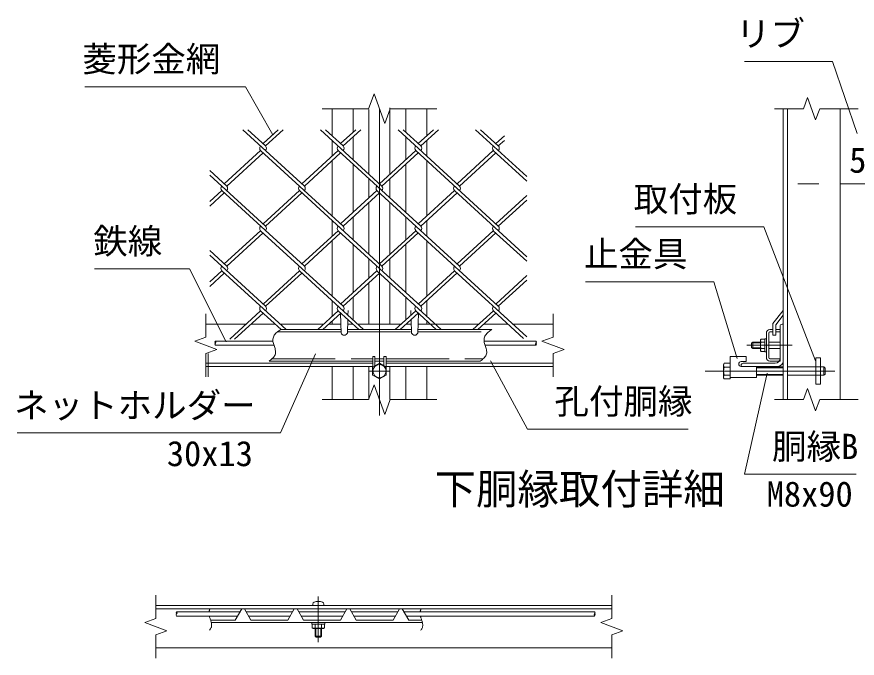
# Model space of a CAD drawing. Units: millimetres, scale not verified. Extents: x -6300 to 6300, y -4455 to 4455.
# Drawn here: x 668 to 3064, y -758 to 1072 of the extents above; entities that cross this region are included whole.
import ezdxf
from ezdxf.enums import TextEntityAlignment as Align

# ---------------------------------------------------------------- set-up
doc = ezdxf.new("R2010")
doc.units = ezdxf.units.MM
doc.header["$LTSCALE"] = 30
doc.linetypes.add('DASHED', pattern=[7.5, 6, -1.5])
doc.linetypes.add('USER1', pattern=[50.8, 31.75, -6.35, 6.35, -6.35])
for name, color, linetype, lineweight in [('0-0_D-STR3', 3, 'Continuous', 13), ('0-1_D-STR1', 1, 'Continuous', 18), ('0-2_D-BMK', 2, 'USER1', 13), ('0-3_D-STR2', 7, 'Continuous', 9), ('0-4_D-STR-DIM', 7, 'Continuous', 9), ('0-7_D-STR-TXT', 7, 'Continuous', 9)]:
    doc.layers.add(name, color=color, linetype=linetype, lineweight=lineweight)
doc.layers.add('0-6_D-TTL-TXT', color=7, linetype='Continuous')
doc.styles.add('ＭＳ ゴシック', font='')
doc.styles.get('ＭＳ ゴシック').set_extended_font_data('MS Gothic')

msp = doc.modelspace()

# ---------------------------------------------------------------- linework, layer by layer
at = {"layer": '0-0_D-STR3', "linetype": 'DASHED'}
for p, q in [((1410.16, 172.84), (1591.89, 172.84)), ((1610.11, 172.84), (1792.89, 172.84)), ((1811.11, 172.84), (2012.17, 172.84)), ((1395.51, 96.64), (1682.75, 96.64)), ((1688.75, 96.64), (1714.25, 96.64)), ((1720.25, 96.64), (1997.51, 96.64)), ((2945.36, 98.74), (2958.86, 98.74)), ((2945.36, 98.74), (2945.36, 23.74)), ((2958.86, 98.74), (2958.86, 23.74)), ((2968.26, 73.24), (2864.61, 73.24)), ((2968.26, 49.24), (2864.61, 49.24)), ((2968.26, 49.24), (2971.86, 52.84)), ((2971.86, 52.84), (2971.86, 69.64)), ((2945.36, 23.74), (2958.86, 23.74))]:
    msp.add_line(p, q, dxfattribs=at)
at = {"layer": '0-0_D-STR3'}
for p, q in [((1419.9, 179.74), (1591.65, 179.74)), ((1610.35, 179.74), (1792.65, 179.74)), ((1811.35, 179.74), (2021.91, 179.74)), ((2804.61, 169.84), (2804.61, 99.64)), ((2811.51, 169.84), (2811.51, 99.64)), ((2822.61, 179.74), (2814.51, 179.74)), ((2822.61, 172.84), (2814.51, 172.84)), ((2843.61, 179.74), (2831.61, 179.74)), ((2843.61, 172.84), (2831.61, 172.84)), ((2843.61, 179.74), (2843.61, 172.84)), ((1397.89, 146.74), (1233.9, 146.74)), ((1999.89, 146.74), (2147.56, 146.74)), ((2787.81, 149.44), (2789.32, 152.06)), ((2787.81, 120.04), (2787.81, 149.44)), ((2799.81, 152.06), (2789.32, 152.06)), ((2799.81, 153.49), (2799.81, 115.99)), ((2804.61, 153.49), (2799.81, 153.49)), ((2799.81, 117.42), (2799.81, 152.06)), ((1400.7, 134.74), (1233.9, 134.74)), ((2002.7, 134.74), (2147.56, 134.74)), ((2765.61, 143.74), (2762.61, 140.74)), ((2762.61, 128.74), (2762.61, 140.74)), ((2765.61, 125.74), (2762.61, 128.74)), ((2787.81, 141.94), (2763.81, 141.94)), ((2787.81, 127.54), (2763.81, 127.54)), ((2765.61, 125.74), (2765.61, 143.74)), ((2787.81, 143.74), (2765.61, 143.74)), ((2787.81, 125.74), (2765.61, 125.74)), ((2787.81, 120.04), (2789.32, 117.42)), ((2799.81, 143.4), (2789.32, 143.4)), ((2799.81, 126.08), (2789.32, 126.08)), ((2843.61, 143.74), (2811.51, 143.74)), ((2843.61, 125.74), (2811.51, 125.74)), ((1682.75, 72.93), (1682.75, 103.24)), ((1682.75, 103.24), (1688.75, 103.24)), ((1688.75, 76.39), (1688.75, 103.24)), ((1714.25, 76.39), (1714.25, 103.24)), ((1714.25, 103.24), (1720.25, 103.24)), ((1720.25, 72.93), (1720.25, 103.24)), ((2701.86, 103.24), (2746.86, 103.24)), ((2701.86, 43.24), (2701.86, 103.24)), ((2746.86, 88.24), (2746.86, 103.24)), ((2799.81, 117.42), (2789.32, 117.42)), ((2804.61, 115.99), (2799.81, 115.99)), ((2843.61, 96.64), (2814.51, 96.64)), ((2843.61, 96.64), (2843.61, 89.74)), ((1386.71, 89.74), (1682.75, 89.74)), ((1688.75, 89.74), (1714.25, 89.74)), ((1720.25, 89.74), (1988.71, 89.74)), ((2682.36, 42.49), (2682.36, 79.99)), ((2701.86, 72.49), (2684.53, 72.49)), ((2701.86, 38.72), (2701.86, 83.75)), ((2732.61, 88.24), (2746.86, 88.24)), ((2732.61, 74.74), (2776.86, 74.74)), ((2776.86, 43.24), (2776.86, 74.74)), ((2852.61, 73.24), (2776.86, 73.24)), ((2843.61, 89.74), (2814.51, 89.74)), ((2701.86, 49.98), (2684.53, 49.98)), ((2852.61, 70.99), (2776.86, 70.99)), ((2852.61, 51.49), (2776.86, 51.49)), ((2852.61, 49.24), (2776.86, 49.24)), ((2701.86, 43.24), (2776.86, 43.24)), ((1335.27, -648.9), (1316.74, -616.8)), ((1485.27, -648.9), (1466.74, -616.8)), ((1511.46, -603.22), (1511.46, -607.8)), ((1511.46, -607.8), (1542.96, -607.8)), ((1542.96, -603.22), (1542.96, -607.8)), ((1590.27, -648.9), (1608.8, -616.8)), ((1635.27, -648.9), (1616.74, -616.8)), ((1740.27, -648.9), (1758.8, -616.8)), ((1785.27, -648.9), (1766.74, -616.8)), ((1303.77, -625.51), (1123.16, -625.51)), ((1296.84, -637.51), (1123.16, -637.51)), ((1321.77, -625.51), (1453.77, -625.51)), ((1328.7, -637.51), (1446.84, -637.51)), ((1471.77, -625.51), (1603.77, -625.51)), ((1478.7, -637.51), (1596.84, -637.51)), ((1621.77, -625.51), (1753.77, -625.51)), ((1628.7, -637.51), (1746.84, -637.51)), ((1771.77, -625.51), (2315, -625.51)), ((1778.7, -637.51), (2315, -637.51)), ((1221.96, -655.8), (1823.97, -655.8)), ((1485.27, -648.9), (1590.27, -648.9)), ((1508.46, -655.8), (1508.46, -660.6)), ((1508.46, -660.6), (1545.96, -660.6)), ((1509.89, -660.6), (1509.89, -671.09)), ((1544.53, -660.6), (1509.89, -660.6)), ((1518.55, -660.6), (1518.55, -671.09)), ((1535.87, -660.6), (1535.87, -671.09)), ((1544.53, -660.6), (1544.53, -671.09)), ((1545.96, -655.8), (1545.96, -660.6)), ((1635.27, -648.9), (1740.27, -648.9)), ((1785.27, -648.9), (1821.99, -648.9)), ((1512.51, -672.6), (1509.89, -671.09)), ((1541.91, -672.6), (1512.51, -672.6)), ((1518.21, -672.6), (1518.21, -694.8)), ((1518.21, -694.8), (1521.21, -697.8)), ((1536.21, -694.8), (1518.21, -694.8)), ((1520.01, -672.6), (1520.01, -696.6)), ((1536.21, -694.8), (1533.21, -697.8)), ((1534.41, -672.6), (1534.41, -696.6)), ((1536.21, -672.6), (1536.21, -694.8)), ((1541.91, -672.6), (1544.53, -671.09)), ((1533.21, -697.8), (1521.21, -697.8))]:
    msp.add_line(p, q, dxfattribs=at)
msp.add_lwpolyline([(1721, 49.98), (1701.5, 38.72), (1682, 49.98), (1682, 72.49), (1701.5, 83.75), (1721, 72.49)], close=True, dxfattribs=at)
for points in [[(2701.86, 83.75), (2684.53, 83.75), (2682.36, 79.99)], [(2701.86, 38.72), (2684.53, 38.72), (2682.36, 42.49)], [(1219.98, -648.9), (1290.27, -648.9), (1308.8, -616.8)], [(1335.27, -648.9), (1440.27, -648.9), (1458.8, -616.8)]]:
    msp.add_lwpolyline(points, dxfattribs=at)
at = {"layer": '0-0_D-STR3', "linetype": 'DASHED'}
msp.add_lwpolyline([(2968.26, 49.24), (2968.26, 73.24), (2971.86, 69.64)], dxfattribs=at)
at = {"layer": '0-0_D-STR3'}
msp.add_circle((1701.5, 61.24), 18.75, dxfattribs=at)
for centre, radius, start, end in [((2814.51, 169.84), 9.9, 90, 180), ((2814.51, 169.84), 3, 90, 180), ((2795.65, 147.73), 7.67, 145.61585, 214.38415), ((2816.64, 134.74), 28.66, 162.4121, 197.5879), ((2795.65, 121.75), 7.67, 145.61586, 214.38415), ((2814.51, 99.64), 9.9, 180, 270), ((2814.51, 99.64), 3, 180, 270), ((2692.76, 78.12), 9.97, 145.61586, 214.38414), ((2720.05, 61.24), 37.26, 162.4121, 197.5879), ((2732.61, 81.49), 6.75, 90, 270), ((2692.76, 44.35), 9.97, 145.61584, 214.38415), ((1517.16, -603.22), 5.7, 106.07286, 180), ((1527.21, -638.1), 42, 73.92714, 106.07286), ((1537.26, -603.22), 5.7, 0, 73.92714), ((1514.22, -664.76), 7.67, 235.61585, 304.38415), ((1527.21, -643.77), 28.66, 252.4121, 287.5879), ((1540.2, -664.76), 7.67, 235.61586, 304.38415)]:
    msp.add_arc(centre, radius, start, end, dxfattribs=at)
at = {"layer": '0-1_D-STR1'}
for p, q in [((1566.5, 809.74), (1566.5, 732.42)), ((1626.5, 809.74), (1626.5, 742.67)), ((1671.5, 623.18), (1671.5, 807.59)), ((1731.5, 623.18), (1731.5, 811.89)), ((1776.5, 809.74), (1776.5, 742.67)), ((1836.5, 809.74), (1836.5, 732.42)), ((2852.61, 809.74), (2852.61, -20.26)), ((2864.61, 809.74), (2864.61, -20.26)), ((3014.61, 809.74), (3014.61, -20.26)), ((1566.5, 719.4), (1566.5, 674.67)), ((1626.5, 729.65), (1626.5, 664.42)), ((1776.5, 729.65), (1776.5, 664.42)), ((1836.5, 719.4), (1836.5, 674.67)), ((1566.5, 661.64), (1566.5, 503.7)), ((1626.5, 651.4), (1626.5, 513.95)), ((1776.5, 651.4), (1776.5, 513.95)), ((1836.5, 661.64), (1836.5, 503.7)), ((1671.5, 555.18), (1671.5, 610.16)), ((1731.5, 555.18), (1731.5, 610.16)), ((1671.5, 394.46), (1671.5, 542.16)), ((1731.5, 394.46), (1731.5, 542.16)), ((1566.5, 490.68), (1566.5, 445.95)), ((1626.5, 500.93), (1626.5, 435.7)), ((1776.5, 500.93), (1776.5, 435.7)), ((1836.5, 490.68), (1836.5, 445.95)), ((1566.5, 432.93), (1566.5, 274.98)), ((1836.5, 432.93), (1836.5, 275.01)), ((1626.5, 422.68), (1626.5, 285.23)), ((1776.5, 422.68), (1776.5, 285.23)), ((1671.5, 326.46), (1671.5, 381.44)), ((1731.5, 326.46), (1731.5, 381.44)), ((1671.5, 194.74), (1671.5, 313.44)), ((1731.5, 194.74), (1731.5, 313.44)), ((1626.5, 272.24), (1626.5, 206.98)), ((1776.5, 272.21), (1776.5, 207.01)), ((1566.5, 261.96), (1566.5, 217.23)), ((1836.5, 261.99), (1836.5, 217.23)), ((1592, 169.6), (1590.04, 225.81)), ((1611.77, 220.47), (1612.25, 234.1)), ((1791.22, 220.51), (1790.75, 234.1)), ((1811, 169.6), (1812.97, 226.09)), ((2822.61, 196.6), (2852.61, 234.1)), ((2831.61, 193.24), (2852.61, 220.38)), ((2852.61, 220.38), (2852.61, 234.1)), ((1206.5, 194.74), (1320.77, 194.74)), ((1334.95, 194.74), (1404.82, 194.74)), ((1419.03, 194.74), (1541.96, 194.74)), ((1556.13, 194.74), (1591.12, 194.74)), ((1566.5, 204.24), (1566.5, 194.74)), ((1610, 169.6), (1611.35, 208.17)), ((1610.88, 194.74), (1626.01, 194.74)), ((1763.1, 194.74), (1639.86, 194.74)), ((1792.12, 194.74), (1777.31, 194.74)), ((1793, 169.6), (1791.66, 207.89)), ((1984.29, 194.74), (1811.88, 194.74)), ((1836.5, 204.53), (1836.5, 194.74)), ((2068.37, 194.74), (1998.5, 194.74)), ((2196.5, 194.74), (2082.58, 194.74)), ((2822.61, 163.6), (2822.61, 196.6)), ((2831.61, 163.6), (2831.61, 193.24)), ((2849.61, 194.74), (2852.61, 194.74)), ((2852.61, 89.74), (2852.61, 194.74)), ((2843.61, 97.24), (2843.61, 188.74)), ((2831.61, 163.6), (2822.61, 163.6)), ((1206.5, 83.74), (1682.75, 83.74)), ((1206.5, 74.74), (1682.75, 74.74)), ((1566.5, 74.74), (1566.5, -20.26)), ((1626.5, 74.74), (1626.5, -20.26)), ((1671.5, -20.26), (1671.5, 74.74)), ((1720.25, 83.74), (2196.5, 83.74)), ((1720.25, 74.74), (2196.5, 74.74)), ((1731.5, -20.26), (1731.5, 74.74)), ((1776.5, 74.74), (1776.5, -20.26)), ((1836.5, 74.74), (1836.5, -20.26)), ((2732.61, 77.74), (2732.61, 74.74)), ((2732.61, 74.74), (2837.61, 74.74)), ((2738.61, 83.74), (2830.11, 83.74)), ((2363.94, -607.8), (1063.94, -607.8)), ((2363.94, -616.8), (1063.94, -616.8)), ((1063.94, -727.8), (2363.94, -727.8))]:
    msp.add_line(p, q, dxfattribs=at)
for centre, radius, start, end in [((2849.61, 188.74), 6, 90, 180), ((1601, 173.35), 9.75, 202.61986, 337.38014), ((1802, 173.35), 9.75, 202.61986, 337.38014), ((2830.11, 97.24), 13.5, 270, 0), ((2738.61, 77.74), 6, 90, 180), ((2837.61, 89.74), 15, 270, 0)]:
    msp.add_arc(centre, radius, start, end, dxfattribs=at)
at = {"layer": '0-2_D-BMK'}
for p, q in [((1701.5, -65.26), (1701.5, 809.74)), ((2878.17, 134.74), (2748.75, 134.74)), ((1731.5, 61.24), (1671.5, 61.24)), ((2629.91, 61.24), (2999.61, 61.24)), ((1527.21, -582.24), (1527.21, -711.66))]:
    msp.add_line(p, q, dxfattribs=at)
at = {"layer": '0-3_D-STR2'}
for p, q in [((1487.42, 589.18), (1312.21, 749.74)), ((1376.83, 703.54), (1326.42, 749.74)), ((1413.03, 749.74), (1369.73, 710.05)), ((1427.24, 749.74), (1376.83, 703.54)), ((1708.6, 589.18), (1533.39, 749.74)), ((1598.01, 703.54), (1547.6, 749.74)), ((1634.22, 749.74), (1590.91, 710.05)), ((1648.43, 749.74), (1598.01, 703.54)), ((1929.79, 589.18), (1754.57, 749.74)), ((1819.2, 703.54), (1768.78, 749.74)), ((1855.4, 749.74), (1812.09, 710.05)), ((1869.61, 749.74), (1819.2, 703.54)), ((2121.5, 616.19), (1975.76, 749.74)), ((2040.38, 703.54), (1989.97, 749.74)), ((2057.75, 732.48), (2033.27, 710.05)), ((2057.75, 719.46), (2040.38, 703.54)), ((1362.62, 690.52), (1259.13, 595.69)), ((1369.73, 684.01), (1266.24, 589.18)), ((1598.01, 474.82), (1362.62, 690.52)), ((1583.8, 690.52), (1480.32, 595.69)), ((1590.91, 684.01), (1487.42, 589.18)), ((1819.2, 474.82), (1583.8, 690.52)), ((1804.99, 690.52), (1701.5, 595.69)), ((1812.09, 684.01), (1708.6, 589.18)), ((2040.36, 474.84), (1804.99, 690.52)), ((2026.17, 690.52), (1922.68, 595.69)), ((2033.27, 684.01), (1929.79, 589.18)), ((2121.5, 603.17), (2026.17, 690.52)), ((1266.24, 589.18), (1217.75, 633.61)), ((1376.83, 474.82), (1217.75, 620.59)), ((1252.03, 576.16), (1217.75, 544.75)), ((1487.42, 360.46), (1252.03, 576.16)), ((1473.21, 576.16), (1369.73, 481.33)), ((1708.6, 360.46), (1473.21, 576.16)), ((1694.4, 576.16), (1591.53, 481.9)), ((1929.77, 360.48), (1694.4, 576.16)), ((1915.58, 576.16), (1812.09, 481.33)), ((2121.5, 387.47), (1915.58, 576.16)), ((1259.13, 569.65), (1217.75, 531.73)), ((1480.32, 569.65), (1376.83, 474.82)), ((1701.5, 569.65), (1598.01, 474.82)), ((1922.68, 569.65), (1819.2, 474.82)), ((2121.5, 562.21), (2033.26, 481.35)), ((2121.5, 549.19), (2040.36, 474.84)), ((1362.62, 461.8), (1259.13, 366.97)), ((1369.73, 455.29), (1266.24, 360.46)), ((1598, 246.12), (1362.62, 461.8)), ((1583.8, 461.8), (1480.32, 366.97)), ((1590.91, 455.29), (1487.42, 360.46)), ((1819.18, 246.12), (1583.8, 461.8)), ((1804.99, 461.8), (1701.5, 366.97)), ((1812.09, 455.29), (1708.6, 360.46)), ((2040.36, 246.12), (1804.99, 461.8)), ((2026.15, 461.82), (1923.28, 367.56)), ((2033.26, 455.31), (1929.77, 360.48)), ((2121.5, 374.45), (2026.15, 461.82)), ((1266.24, 360.46), (1217.75, 404.9)), ((1376.83, 246.1), (1217.75, 391.87)), ((1252.03, 347.44), (1217.75, 316.03)), ((1259.13, 340.93), (1217.75, 303.01)), ((1435.4, 179.74), (1252.21, 347.61)), ((1473.21, 347.44), (1369.73, 252.61)), ((1480.32, 340.93), (1376.83, 246.1)), ((1656.23, 179.74), (1473.21, 347.44)), ((1694.4, 347.44), (1590.91, 252.61)), ((1701.5, 340.93), (1598.01, 246.1)), ((1877.41, 179.74), (1694.4, 347.44)), ((1915.74, 347.62), (1812.07, 252.63)), ((1922.84, 341.11), (1819.18, 246.12)), ((2121.5, 159.08), (1915.74, 347.62)), ((2121.5, 333.49), (2033.26, 252.63)), ((2121.5, 320.47), (2040.36, 246.12)), ((1362.78, 233.26), (1274.5, 152.37)), ((1369.89, 226.75), (1288.71, 152.37)), ((1421.19, 179.74), (1362.78, 233.26)), ((1583.96, 233.26), (1525.55, 179.74)), ((1591.07, 226.75), (1539.76, 179.74)), ((1642.38, 179.74), (1583.96, 233.26)), ((1805.15, 233.26), (1746.73, 179.74)), ((1812.25, 226.75), (1760.94, 179.74)), ((1863.56, 179.74), (1805.15, 233.26)), ((2026.33, 233.26), (1967.92, 179.74)), ((2033.43, 226.75), (1982.13, 179.74)), ((2112.31, 154.48), (2026.33, 233.26))]:
    msp.add_line(p, q, dxfattribs=at)
for centre, start, end in [((1369.73, 697.03), 137.5, 222.5), ((1369.73, 697.03), 317.5, 42.5), ((1590.91, 697.03), 137.5, 222.5), ((1590.91, 697.03), 317.5, 42.5), ((1812.25, 697.21), 137.5, 222.5), ((1812.25, 697.21), 317.5, 42.5), ((2033.43, 697.21), 137.5, 222.5), ((2033.43, 697.21), 317.5, 42.5), ((1259.12, 582.69), 137.5, 222.5), ((1259.12, 582.69), 317.5, 42.5), ((1480.3, 582.69), 137.5, 222.5), ((1480.3, 582.69), 317.5, 42.5), ((1701.48, 582.69), 137.5, 222.5), ((1701.48, 582.69), 317.5, 42.5), ((1922.67, 582.69), 137.5, 222.5), ((1922.67, 582.69), 317.5, 42.5), ((1369.73, 468.31), 137.5, 222.5), ((1369.73, 468.31), 317.5, 42.5), ((1590.91, 468.31), 137.5, 222.5), ((1590.91, 468.31), 317.5, 42.5), ((1812.25, 468.49), 137.5, 222.5), ((1812.25, 468.49), 317.5, 42.5), ((2033.43, 468.49), 137.5, 222.5), ((2033.43, 468.49), 317.5, 42.5), ((1259.29, 354.13), 137.5, 222.5), ((1259.29, 354.13), 317.5, 42.5), ((1480.48, 354.13), 137.5, 222.5), ((1480.48, 354.13), 317.5, 42.5), ((1701.66, 354.13), 137.5, 222.5), ((1701.66, 354.13), 317.5, 42.5), ((1922.84, 354.13), 137.5, 222.5), ((1922.84, 354.13), 317.5, 42.5), ((1369.89, 239.77), 137.5, 222.5), ((1369.89, 239.77), 317.5, 42.5), ((1591.07, 239.77), 137.5, 222.5), ((1591.07, 239.77), 317.5, 42.5), ((1812.25, 239.77), 137.5, 222.5), ((1812.25, 239.77), 317.5, 42.5), ((2033.43, 239.77), 137.5, 222.5), ((2033.43, 239.77), 317.5, 42.5)]:
    msp.add_arc(centre, 9.64, start, end, dxfattribs=at)
at = {"layer": '0-4_D-STR-DIM'}
for p, q in [((1670.72, 809.74), (1686.11, 852.02)), ((1686.11, 852.02), (1716.89, 767.45)), ((1670.72, 809.74), (1538, 809.74)), ((1716.89, 767.45), (1732.28, 809.74)), ((1865, 809.74), (1732.28, 809.74)), ((2827.86, 809.74), (2910.52, 809.74)), ((2956.7, 809.74), (3066.52, 809.74)), ((2954.61, 595.36), (2894.61, 595.36)), ((3014.61, 595.36), (3164.61, 595.36)), ((1206.5, 157.82), (1206.5, 224.74)), ((2196.5, 157.82), (2196.5, 224.74)), ((1206.5, 157.82), (1174.79, 146.28)), ((1174.79, 146.28), (1238.21, 123.19)), ((1238.21, 123.19), (1206.5, 111.65)), ((1206.5, 44.74), (1206.5, 111.65)), ((1213.33, 44.74), (1213.33, 111.65)), ((2196.5, 44.74), (2196.5, 111.65)), ((1670.72, -20.26), (1686.11, 22.02)), ((1686.11, 22.02), (1716.89, -62.55)), ((1670.72, -20.26), (1538, -20.26)), ((1716.89, -62.55), (1732.28, -20.26)), ((1865, -20.26), (1732.28, -20.26)), ((2827.86, -20.26), (2910.52, -20.26)), ((2956.7, -20.26), (3066.52, -20.26)), ((1063.94, -644.71), (1063.94, -577.8)), ((2363.94, -644.71), (2363.94, -577.8)), ((1063.94, -644.71), (1032.22, -656.26)), ((1032.22, -656.26), (1095.65, -679.34)), ((1095.65, -679.34), (1063.94, -690.89)), ((1063.94, -757.8), (1063.94, -690.89)), ((2363.94, -757.8), (2363.94, -690.89))]:
    msp.add_line(p, q, dxfattribs=at)
for points in [[(2956.7, 809.74), (2945.15, 778.02), (2922.07, 841.45), (2910.52, 809.74)], [(1419.9, 179.74), (1417.26, 177.98), (1414.66, 176.2), (1412.12, 174.36), (1409.69, 172.45), (1407.4, 170.44), (1405.28, 168.29), (1403.38, 165.99), (1401.71, 163.51), (1400.33, 160.83), (1399.24, 157.96), (1398.45, 154.97), (1397.97, 151.91), (1397.81, 148.84), (1397.97, 145.82), (1398.41, 142.87), (1399.09, 139.95), (1399.94, 137.06), (1400.89, 134.18), (1401.88, 131.27), (1402.86, 128.33), (1403.75, 125.32), (1404.5, 122.24), (1405.05, 119.14), (1405.33, 116.06), (1405.29, 113.05), (1404.85, 110.17), (1403.98, 107.45), (1402.7, 104.89), (1401.08, 102.46), (1399.14, 100.16), (1396.96, 97.96), (1394.57, 95.83), (1392.04, 93.77), (1389.4, 91.74), (1386.71, 89.74)], [(2021.91, 179.74), (2019.27, 177.98), (2016.66, 176.2), (2014.13, 174.36), (2011.7, 172.45), (2009.41, 170.44), (2007.29, 168.29), (2005.38, 165.99), (2003.72, 163.51), (2002.33, 160.83), (2001.24, 157.96), (2000.46, 154.97), (1999.98, 151.91), (1999.81, 148.84), (1999.97, 145.82), (2000.42, 142.87), (2001.1, 139.95), (2001.94, 137.06), (2002.89, 134.18), (2003.89, 131.27), (2004.86, 128.33), (2005.76, 125.32), (2006.51, 122.24), (2007.06, 119.14), (2007.34, 116.06), (2007.29, 113.05), (2006.86, 110.17), (2005.98, 107.45), (2004.71, 104.89), (2003.08, 102.46), (2001.15, 100.16), (1998.97, 97.96), (1996.58, 95.83), (1994.04, 93.77), (1991.4, 91.74), (1988.71, 89.74)], [(2196.5, 157.82), (2164.79, 146.28), (2228.21, 123.19), (2196.5, 111.65)], [(2956.7, -20.26), (2945.15, -51.98), (2922.07, 11.45), (2910.52, -20.26)], [(1218.44, -616.8), (1218.08, -617.54), (1217.75, -618.29), (1217.44, -619.06), (1217.15, -619.84), (1216.88, -620.63), (1216.63, -621.43), (1216.41, -622.23), (1216.21, -623.04), (1216.03, -623.86), (1215.87, -624.69), (1215.74, -625.51)], [(1820.44, -616.8), (1820.09, -617.54), (1819.75, -618.29), (1819.44, -619.06), (1819.15, -619.84), (1818.88, -620.63), (1818.64, -621.43), (1818.41, -622.23), (1818.21, -623.04), (1818.03, -623.86), (1817.88, -624.69), (1817.74, -625.51)], [(1216.38, -637.51), (1216.85, -639.32), (1217.38, -641.11), (1217.95, -642.91), (1218.55, -644.7), (1219.17, -646.51), (1219.79, -648.32), (1220.39, -650.16), (1220.97, -652.01), (1221.5, -653.9), (1221.97, -655.81), (1222.36, -657.74), (1222.67, -659.67), (1222.88, -661.59), (1222.96, -663.49), (1222.91, -665.35), (1222.72, -667.17), (1222.36, -668.93), (1221.83, -670.63), (1221.14, -672.26), (1220.3, -673.83), (1219.33, -675.35), (1218.23, -676.82), (1217.01, -678.25)], [(1818.39, -637.51), (1818.86, -639.32), (1819.38, -641.11), (1819.96, -642.91), (1820.56, -644.7), (1821.18, -646.51), (1821.79, -648.32), (1822.4, -650.16), (1822.97, -652.01), (1823.5, -653.9), (1823.97, -655.81), (1824.37, -657.74), (1824.68, -659.67), (1824.88, -661.59), (1824.97, -663.49), (1824.92, -665.35), (1824.72, -667.17), (1824.36, -668.93), (1823.83, -670.63), (1823.14, -672.26), (1822.31, -673.83), (1821.33, -675.35), (1820.23, -676.82), (1819.02, -678.25)], [(2363.94, -644.71), (2332.22, -656.26), (2395.65, -679.34), (2363.94, -690.89)]]:
    msp.add_lwpolyline(points, dxfattribs=at)
for centre, start, end in [((1236.91, 143.74), 135.18146, 224.81854), ((1230.88, 143.74), 315.18146, 44.81854), ((2144.54, 143.74), 315.18146, 44.81854), ((1236.91, 137.74), 135.18146, 224.81854), ((2150.58, 137.74), 135.18146, 224.81854), ((2144.54, 137.74), 315.18146, 44.81854), ((1126.17, -628.51), 135.18146, 224.81854), ((1126.17, -634.51), 135.18146, 224.81854), ((1120.14, -628.51), 315.18146, 44.81854), ((2318.02, -634.51), 135.18146, 224.81854), ((2311.98, -628.51), 315.18146, 44.81854), ((2311.98, -634.51), 315.18146, 44.81854)]:
    msp.add_arc(centre, 4.26, start, end, dxfattribs=at)
at = {"layer": '0-7_D-STR-TXT'}
for points in [[(2742.06, 944.44), (2993.57, 944.44), (3063.52, 738.57)], [(861.54, 872.46), (1319.78, 872.46), (1397.81, 735.19)], [(2431.3, 472.91), (2797.03, 472.91), (2944.64, 90.7)], [(888.98, 352.67), (1160.29, 352.67), (1264.59, 144.51)], [(2289.27, 316.28), (2655, 316.28), (2721.78, 97.6)], [(668.22, -114.54), (1419.61, -114.54), (1519.59, 110.18)], [(2581.78, -104), (2123.54, -104), (2018.52, 90.7)], [(3061.01, -232.45), (2742.11, -232.45), (2806.99, 55.29)]]:
    msp.add_lwpolyline(points, dxfattribs=at)

# ---------------------------------------------------------------- texts
at = {"layer": '0-4_D-STR-DIM', "style": 'ＭＳ ゴシック'}
msp.add_text('50', height=72.14, dxfattribs=at).set_placement((3040.67, 605.48), align=Align.BOTTOM_LEFT)
at = {"layer": '0-6_D-TTL-TXT', "style": 'ＭＳ ゴシック'}
msp.add_text('下胴縁取付詳細', height=86.66, dxfattribs=at).set_placement((1858.64, -344.45), align=Align.BOTTOM_LEFT)
at = {"layer": '0-7_D-STR-TXT', "style": 'ＭＳ ゴシック'}
for s, p in [('リブ', (2717.69, 965.99)), ('菱形金網', (854.31, 893.82)), ('取付板', (2426.36, 494.26)), ('鉄線', (885.55, 374.22)), ('止金具', (2284.32, 337.63)), ('ネットホルダー', (659.85, -94.14)), ('孔付胴縁', (2200.3, -82.65)), ('胴縁B', (2820.78, -211.48)), ('30x13', (1095.34, -231.58)), ('M8x90', (2805.5, -347.06))]:
    msp.add_text(s, height=72.14, dxfattribs=at).set_placement(p, align=Align.BOTTOM_LEFT)

doc.saveas('drawing.dxf')
